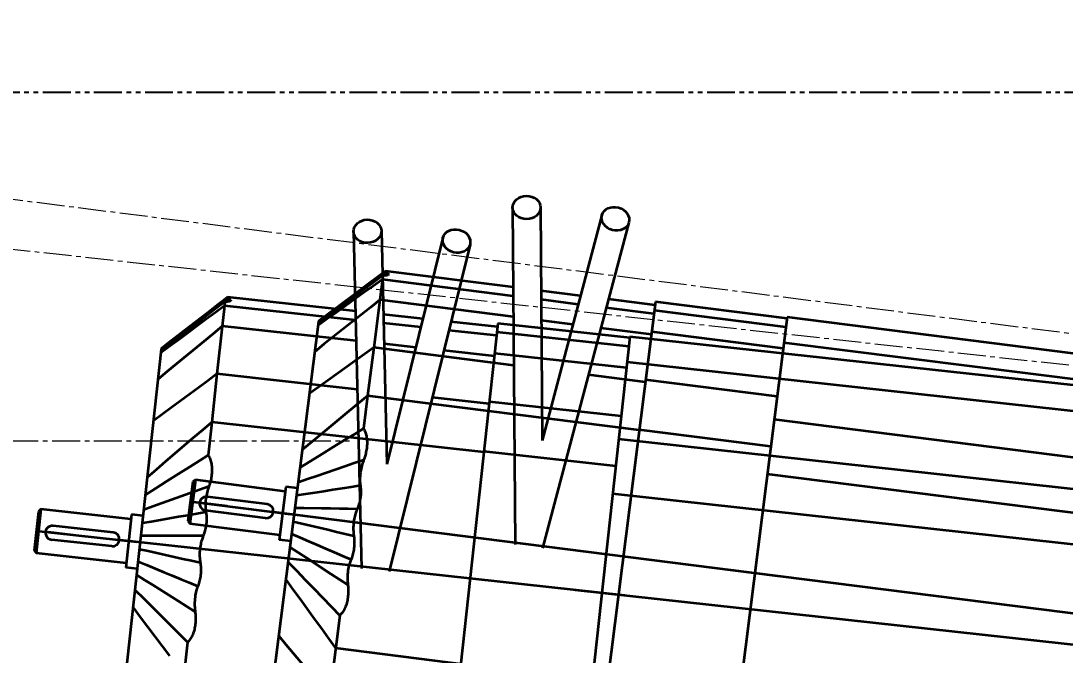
# Model space of a CAD drawing. Header units: millimetres. Extents: x -50460 to 50460, y -35640 to 35640.
# Drawn here: x 14623.8 to 15073.5, y -3356.9 to -3083.9 of the extents above; entities that cross this region are included whole.
import ezdxf

# ---------------------------------------------------------------- set-up
doc = ezdxf.new("R2010")
doc.units = ezdxf.units.MM
doc.linetypes.add('双点画线', pattern=[22, 12, -2, 2, -2, 2, -2])
doc.linetypes.add('点画线', pattern=[18, 12, -2, 2, -2])
doc.layers.get('0').update_dxf_attribs({"lineweight": 35})
for name, color, linetype, lineweight in [('7', 30, '双点画线', 18), ('CDRAFT0', 7, 'Continuous', 15), ('EB0', 7, 'Continuous', 15), ('中心线层', 1, '点画线', 18), ('尺寸线层', 4, 'Continuous', 18)]:
    doc.layers.add(name, color=color, linetype=linetype, lineweight=lineweight)
doc.styles.get("Standard").update_dxf_attribs({"font": ''})
doc.styles.get('Standard').set_extended_font_data('宋体')
doc.dimstyles.new('AM_DEMATIC$0', dxfattribs={"dimscale": 120, "dimtxt": 3, "dimasz": 1.5, "dimexe": 1, "dimexo": 0, "dimgap": 1, "dimtad": 1, "dimdsep": 46, "dimtxsty": 'Standard', "dimblk": '_CAXARROW', "dimcen": 0, "dimdle": 3, "dimclrd": 256, "dimclre": 256, "dimclrt": 2, "dimadec": 0, "dimazin": 2, "dimtfac": 0.707107, "dimtdec": 3, "dimtmove": 0, "dimatfit": 3, "dimfxl": 1, "dimfrac": 2, "dimtolj": 1, "dimlwd": 18, "dimarcsym": 0})

# ---------------------------------------------------------------- blocks, each defined once
blk = doc.blocks.new('*X513')
at = {"layer": '尺寸线层', "linetype": 'Continuous', "lineweight": 18, "transparency": 16777216}
for points in [[(22089.95, -1589.73), (22112.45, -1769.73), (22067.45, -1769.73)], [(22089.95, -15589.73), (22112.45, -15409.73), (22067.45, -15409.73)]]:
    blk.add_hatch(color=256, dxfattribs=at).paths.add_polyline_path(points, flags=0)
at = {"layer": '尺寸线层', "transparency": 16777216}
for p, q in [((14580.26, -1589.73), (22209.95, -1589.73)), ((14580.26, -15589.73), (22209.95, -15589.73))]:
    blk.add_line(p, q, dxfattribs=at)
at = {"layer": '尺寸线层', "linetype": 'Continuous', "lineweight": 18, "transparency": 16777216}
blk.add_line((22089.95, -1589.73), (22089.95, -15589.73), dxfattribs=at)
at = {"layer": '尺寸线层', "color": 2, "transparency": 16777216, "insert": (21789.95, -8576.73), "char_height": 360, "width": 2392, "attachment_point": 5, "rotation": 90, "line_spacing_factor": 1.37}
blk.add_mtext('14000', dxfattribs=at)
blk = doc.blocks.new('_CAXARROW')
blk.add_hatch(color=0).paths.add_polyline_path([(0, 0), (-1, 0.125), (-1, -0.125)], flags=0)
blk = doc.blocks.new('*X597')
at = {"layer": 'CDRAFT0', "color": 1, "linetype": 'Continuous', "lineweight": 35}
for p, q in [((-594.87, 118.53), (-591.36, -26.51)), ((-582.87, 118.81), (-580.44, 18.48)), ((-556.33, 115.9), (-580.44, 18.48)), ((-544.68, 113.02), (-579.54, -27.8)), ((-649.13, 90.28), (-651.32, 88.59)), ((-649.13, 90.28), (-649.12, 90.28)), ((-594.04, 84.24), (-649.13, 90.28)), ((-649.12, 90.28), (-649.06, 90.27)), ((-649.06, 90.27), (-648.99, 90.26)), ((-648.99, 90.26), (-648.89, 90.24)), ((-648.89, 90.24), (-648.78, 90.23)), ((-648.78, 90.23), (-648.67, 90.21)), ((-648.67, 90.21), (-648.55, 90.19)), ((-648.56, 89.99), (-648.63, 89.94)), ((-648.49, 90.05), (-648.56, 89.99)), ((-648.55, 90.19), (-648.44, 90.17)), ((-648.42, 90.1), (-648.49, 90.05)), ((-648.44, 90.17), (-648.34, 90.16)), ((-648.35, 90.16), (-648.42, 90.1)), ((-648.35, 90.16), (-648.25, 90.14)), ((-648.25, 90.14), (-648.14, 90.12)), ((-648.14, 90.12), (-648.03, 90.1)), ((-648.03, 90.1), (-647.93, 90.08)), ((-647.93, 90.08), (-647.83, 90.05)), ((-647.83, 90.05), (-647.74, 90.03)), ((-647.74, 90.03), (-647.68, 90.01)), ((-647.68, 90.01), (-647.64, 89.98)), ((-647.64, 89.95), (-647.68, 89.93)), ((-647.64, 89.98), (-647.63, 89.96)), ((-647.63, 89.96), (-647.64, 89.95)), ((-653.52, 86.89), (-655.72, 85.19)), ((-653.44, 86.37), (-655.67, 84.68)), ((-650.25, 88.33), (-654.81, 84.83)), ((-650.43, 86.62), (-654.34, 83.73)), ((-651.32, 88.59), (-653.52, 86.89)), ((-651.21, 88.07), (-653.44, 86.37)), ((-650.43, 86.62), (-651.4, 77.8)), ((-648.99, 89.76), (-651.21, 88.07)), ((-650.25, 88.33), (-650.43, 86.62)), ((-593.95, 80.43), (-650.43, 86.62)), ((-649.9, 88.34), (-650.25, 88.33)), ((-649.58, 88.35), (-649.9, 88.34)), ((-649.29, 88.36), (-649.58, 88.35)), ((-649.37, 88.5), (-649.57, 88.35)), ((-649.16, 88.66), (-649.37, 88.5)), ((-649.03, 88.39), (-649.29, 88.36)), ((-648.96, 88.81), (-649.16, 88.66)), ((-648.99, 89.76), (-649.03, 89.71)), ((-649.03, 89.71), (-649.02, 89.67)), ((-648.8, 88.41), (-649.03, 88.39)), ((-649.02, 89.67), (-648.99, 89.61)), ((-648.93, 89.79), (-648.99, 89.76)), ((-648.99, 89.61), (-648.92, 89.56)), ((-648.75, 88.96), (-648.96, 88.81)), ((-648.84, 89.82), (-648.93, 89.79)), ((-648.92, 89.56), (-648.84, 89.51)), ((-648.73, 89.84), (-648.84, 89.82)), ((-648.84, 89.51), (-648.74, 89.45)), ((-648.59, 88.44), (-648.8, 88.41)), ((-648.7, 89.88), (-648.77, 89.83)), ((-648.55, 89.12), (-648.75, 88.96)), ((-648.74, 89.45), (-648.64, 89.4)), ((-648.62, 89.85), (-648.73, 89.84)), ((-648.63, 89.94), (-648.7, 89.88)), ((-648.64, 89.4), (-648.53, 89.35)), ((-648.5, 89.86), (-648.62, 89.85)), ((-648.41, 88.47), (-648.59, 88.44)), ((-648.34, 89.27), (-648.55, 89.12)), ((-648.53, 89.35), (-648.43, 89.31)), ((-648.39, 89.86), (-648.5, 89.86)), ((-648.43, 89.31), (-648.34, 89.27)), ((-648.25, 88.5), (-648.41, 88.47)), ((-648.3, 89.87), (-648.39, 89.86)), ((-648.34, 89.27), (-648.27, 89.24)), ((-648.19, 89.87), (-648.3, 89.87)), ((-648.27, 89.24), (-648.19, 89.21)), ((-648.11, 88.54), (-648.25, 88.5)), ((-648.07, 89.88), (-648.19, 89.87)), ((-648.19, 89.21), (-648.11, 89.17)), ((-648.11, 89.17), (-648.03, 89.13)), ((-648, 88.58), (-648.11, 88.54)), ((-647.95, 89.89), (-648.07, 89.88)), ((-648.03, 89.13), (-647.95, 89.08)), ((-647.9, 88.62), (-648, 88.58)), ((-647.83, 89.9), (-647.95, 89.89)), ((-647.95, 89.08), (-647.88, 89.03)), ((-647.83, 88.67), (-647.9, 88.62)), ((-647.88, 89.03), (-647.82, 88.98)), ((-647.74, 89.91), (-647.83, 89.9)), ((-647.77, 88.72), (-647.83, 88.67)), ((-647.82, 88.98), (-647.77, 88.93)), ((-647.77, 88.93), (-647.74, 88.87)), ((-647.74, 88.77), (-647.77, 88.72)), ((-647.68, 89.93), (-647.74, 89.91)), ((-647.74, 88.87), (-647.73, 88.82)), ((-647.73, 88.82), (-647.74, 88.77)), ((-659.46, 81.26), (-664.04, 77.74)), ((-660.36, 81.6), (-662.81, 79.7)), ((-660.34, 81.12), (-662.79, 79.25)), ((-657.92, 83.48), (-660.36, 81.6)), ((-657.9, 82.98), (-660.34, 81.12)), ((-654.81, 84.83), (-659.46, 81.26)), ((-654.34, 83.73), (-658.25, 80.83)), ((-655.72, 85.19), (-657.92, 83.48)), ((-655.67, 84.68), (-657.9, 82.98)), ((-564.96, 81.06), (-582, 82.92)), ((-658.25, 80.83), (-669.98, 72.15)), ((-664.04, 77.74), (-668.59, 74.25)), ((-662.81, 79.7), (-667.71, 75.91)), ((-665.25, 77.39), (-667.71, 75.51)), ((-662.79, 79.25), (-665.25, 77.39)), ((-651.4, 77.8), (-655.35, 74.55)), ((-651.4, 77.8), (-653.66, 57.24)), ((-593.73, 71.48), (-651.4, 77.8)), ((-565.87, 77.35), (-581.91, 79.11)), ((-532.66, 79.02), (-556.75, -140.66)), ((-532.82, 77.53), (-552.92, 79.74)), ((-475.9, 72.8), (-532.66, 79.02)), ((-672.64, 72.09), (-675.12, 70.17)), ((-669.98, 72.15), (-673.89, 69.26)), ((-668.59, 74.25), (-673.13, 70.76)), ((-670.18, 73.63), (-672.66, 71.75)), ((-670.18, 74), (-672.64, 72.09)), ((-667.71, 75.91), (-670.18, 74)), ((-667.71, 75.51), (-670.18, 73.63)), ((-655.35, 74.55), (-659.3, 71.3)), ((-533.24, 73.77), (-553.84, 76.03)), ((-476.31, 69.03), (-533.07, 75.25)), ((-475.85, 73.3), (-500.04, -147.38)), ((-247.71, 48.28), (-475.85, 73.3)), ((-677.63, 67.97), (-695.8, -97.74)), ((-673.89, 69.26), (-677.8, 66.36)), ((-673.13, 70.76), (-677.71, 67.25)), ((-675.14, 69.86), (-677.63, 67.97)), ((-677.6, 68.26), (-677.63, 67.97)), ((-675.12, 70.17), (-677.6, 68.26)), ((-677.33, 67.55), (-677.52, 67.41)), ((-677.15, 67.69), (-677.33, 67.55)), ((-676.96, 67.83), (-677.15, 67.69)), ((-676.78, 67.97), (-676.96, 67.83)), ((-676.59, 68.11), (-676.78, 67.97)), ((-672.66, 71.75), (-675.14, 69.86)), ((-659.3, 71.3), (-671.15, 61.56)), ((-568.02, 68.66), (-581.69, 70.16)), ((-677.52, 67.41), (-677.71, 67.27)), ((-534.2, 64.95), (-555.99, 67.34)), ((-477.32, 59.9), (-534.07, 66.12)), ((-671.15, 61.56), (-675.09, 58.31)), ((-248.91, 37.33), (-477.05, 62.34)), ((-675.09, 58.31), (-679.04, 55.07)), ((-657.56, 54.35), (-661.47, 51.46)), ((-653.66, 57.24), (-657.56, 54.35)), ((-653.66, 57.24), (-655.93, 36.48)), ((-593.23, 50.61), (-653.66, 57.24)), ((-661.47, 51.46), (-673.2, 42.79)), ((-536.46, 44.39), (-561, 47.08)), ((-479.6, 39.09), (-536.36, 45.31)), ((-673.2, 42.79), (-677.11, 39.9)), ((-677.11, 39.9), (-681.02, 37.01)), ((-655.93, 36.48), (-659.9, 33.08)), ((-655.93, 36.48), (-657.48, 22.32)), ((-538.73, 23.63), (-655.93, 36.48)), ((-659.9, 33.08), (-663.86, 29.69)), ((-663.86, 29.69), (-675.76, 19.52)), ((-252.55, 4.13), (-480.69, 29.15)), ((-481.95, 17.61), (-538.71, 23.83)), ((-675.76, 19.52), (-679.72, 16.12)), ((-661.02, 20.07), (-665.37, 17.31)), ((-657.48, 22.32), (-661.02, 20.07)), ((-657.48, 22.32), (-657.22, 21.9)), ((-657.22, 21.9), (-656.99, 21.46)), ((-656.99, 21.46), (-656.78, 21.01)), ((-656.78, 21.01), (-656.59, 20.55)), ((-656.59, 20.55), (-656.42, 20.07)), ((-656.42, 20.07), (-656.28, 19.57)), ((-656.28, 19.57), (-656.15, 19.06)), ((-656.15, 19.06), (-656.04, 18.53)), ((-656.04, 18.53), (-655.96, 17.98)), ((-679.72, 16.12), (-683.69, 12.73)), ((-670.22, 14.24), (-675.24, 11.06)), ((-665.37, 17.31), (-670.22, 14.24)), ((-655.95, 13.89), (-656.02, 13.3)), ((-655.96, 17.98), (-655.89, 17.42)), ((-655.89, 14.48), (-655.95, 13.89)), ((-655.89, 17.42), (-655.85, 16.85)), ((-655.85, 15.07), (-655.89, 14.48)), ((-655.85, 16.85), (-655.83, 16.26)), ((-655.83, 15.67), (-655.85, 15.07)), ((-655.83, 16.26), (-655.83, 15.67)), ((-675.24, 11.06), (-680.1, 7.98)), ((-657.07, 9.04), (-657.17, 8.75)), ((-656.96, 9.37), (-657.07, 9.04)), ((-656.84, 9.74), (-656.96, 9.37)), ((-656.71, 10.14), (-656.84, 9.74)), ((-656.59, 10.59), (-656.71, 10.14)), ((-656.46, 11.07), (-656.59, 10.59)), ((-656.34, 11.58), (-656.46, 11.07)), ((-656.22, 12.13), (-656.34, 11.58)), ((-656.12, 12.71), (-656.22, 12.13)), ((-656.02, 13.3), (-656.12, 12.71)), ((-680.1, 7.98), (-684.51, 5.19)), ((-665.18, 5.88), (-677.21, 1.58)), ((-661.18, 7.32), (-665.18, 5.88)), ((-657.17, 8.75), (-661.18, 7.32)), ((-658.23, 4.97), (-658.37, 4.22)), ((-658.08, 5.68), (-658.23, 4.97)), ((-657.92, 6.34), (-658.08, 5.68)), ((-657.75, 6.94), (-657.92, 6.34)), ((-657.59, 7.49), (-657.75, 6.94)), ((-657.43, 7.98), (-657.59, 7.49)), ((-657.29, 8.4), (-657.43, 7.98)), ((-657.17, 8.75), (-657.29, 8.4)), ((-255.13, -19.39), (-483.27, 5.62)), ((-681.22, 0.14), (-685.22, -1.29)), ((-677.21, 1.58), (-681.22, 0.14)), ((-658.62, 1.88), (-658.65, 1.17)), ((-658.65, 1.17), (-658.65, 0.51)), ((-658.65, 0.51), (-658.63, -0.09)), ((-658.57, 2.64), (-658.62, 1.88)), ((-658.48, 3.44), (-658.57, 2.64)), ((-658.37, 4.22), (-658.48, 3.44)), ((-730.56, -1.89), (-732.41, -18.79)), ((-729.45, -1.01), (-731.53, -19.89)), ((-729.45, -1.01), (-730.56, -1.89)), ((-690.69, -5.26), (-729.45, -1.01)), ((-690.47, -3.27), (-692.98, -26.13)), ((-685.5, -3.81), (-690.47, -3.27)), ((-670.16, -4.29), (-674.08, -4.98)), ((-666.24, -3.61), (-670.16, -4.29)), ((-662.32, -2.92), (-666.24, -3.61)), ((-658.39, -2.24), (-662.32, -2.92)), ((-658.63, -0.09), (-658.59, -0.64)), ((-658.59, -0.64), (-658.55, -1.13)), ((-658.55, -1.13), (-658.5, -1.57)), ((-658.5, -1.57), (-658.44, -1.93)), ((-658.44, -1.93), (-658.39, -2.24)), ((-658.39, -2.24), (-658.33, -2.64)), ((-658.33, -2.64), (-658.27, -3.15)), ((-658.27, -3.15), (-658.21, -3.74)), ((-658.21, -3.74), (-658.18, -4.33)), ((-658.18, -4.33), (-658.16, -4.93)), ((-698.35, -10.95), (-724.2, -8.12)), ((-681.93, -6.35), (-685.85, -7.03)), ((-678.01, -5.66), (-681.93, -6.35)), ((-674.08, -4.98), (-678.01, -5.66)), ((-658.47, -8.48), (-658.59, -9.07)), ((-658.38, -7.89), (-658.47, -8.48)), ((-658.3, -7.3), (-658.38, -7.89)), ((-658.23, -6.71), (-658.3, -7.3)), ((-658.19, -6.12), (-658.23, -6.71)), ((-658.17, -5.52), (-658.19, -6.12)), ((-658.16, -4.93), (-658.17, -5.52)), ((-731.48, -10.34), (-688.24, -15.08)), ((-715.58, -12.08), (-726.32, -10.91)), ((-682.6, -12.37), (-686.44, -12.37)), ((-674.93, -12.37), (-682.6, -12.37)), ((-671.09, -12.37), (-674.93, -12.37)), ((-667.26, -12.37), (-671.09, -12.37)), ((-663.42, -12.37), (-667.26, -12.37)), ((-659.59, -12.38), (-663.42, -12.37)), ((-659.96, -13.38), (-660.1, -13.82)), ((-659.82, -13), (-659.96, -13.38)), ((-659.7, -12.66), (-659.82, -13)), ((-659.59, -12.38), (-659.7, -12.66)), ((-659.47, -12.07), (-659.59, -12.38)), ((-659.33, -11.7), (-659.47, -12.07)), ((-659.18, -11.27), (-659.33, -11.7)), ((-659.03, -10.77), (-659.18, -11.27)), ((-658.87, -10.22), (-659.03, -10.77)), ((-658.72, -9.65), (-658.87, -10.22)), ((-658.59, -9.07), (-658.72, -9.65)), ((-699.01, -16.92), (-724.85, -14.09)), ((-478, -38.13), (-696.69, -14.15)), ((-660.92, -17.35), (-661.01, -18.07)), ((-660.81, -16.66), (-660.92, -17.35)), ((-660.68, -16.01), (-660.81, -16.66)), ((-660.55, -15.4), (-660.68, -16.01)), ((-660.4, -14.83), (-660.55, -15.4)), ((-660.25, -14.3), (-660.4, -14.83)), ((-660.1, -13.82), (-660.25, -14.3)), ((-732.41, -18.79), (-731.53, -19.89)), ((-692.76, -24.14), (-731.53, -19.89)), ((-687.07, -18.12), (-683.32, -18.95)), ((-683.32, -18.95), (-675.83, -20.61)), ((-675.83, -20.61), (-672.09, -21.44)), ((-672.09, -21.44), (-668.34, -22.27)), ((-668.34, -22.27), (-664.6, -23.1)), ((-661.12, -19.48), (-661.14, -20.15)), ((-661.14, -20.15), (-661.14, -20.77)), ((-661.14, -20.77), (-661.12, -21.36)), ((-661.08, -18.79), (-661.12, -19.48)), ((-661.12, -21.36), (-661.09, -21.91)), ((-661.09, -21.91), (-661.05, -22.41)), ((-661.01, -18.07), (-661.08, -18.79)), ((-661.05, -22.41), (-661, -22.87)), ((-688.01, -26.68), (-692.98, -26.13)), ((-687.65, -23.46), (-683.97, -24.98)), ((-683.97, -24.98), (-680.29, -26.5)), ((-680.29, -26.5), (-676.61, -28.01)), ((-664.6, -23.1), (-660.85, -23.93)), ((-661, -22.87), (-660.95, -23.27)), ((-660.95, -23.27), (-660.9, -23.63)), ((-660.9, -23.63), (-660.85, -23.93)), ((-660.85, -23.93), (-660.8, -24.26)), ((-660.8, -24.26), (-660.75, -24.66)), ((-660.75, -24.66), (-660.7, -25.11)), ((-660.7, -25.11), (-660.65, -25.61)), ((-660.65, -25.61), (-660.62, -26.17)), ((-660.62, -26.17), (-660.6, -26.78)), ((-660.6, -26.78), (-660.6, -27.4)), ((-688.28, -29.2), (-684.68, -31.46)), ((-684.68, -31.46), (-681.08, -33.73)), ((-676.61, -28.01), (-672.93, -29.53)), ((-672.93, -29.53), (-669.25, -31.05)), ((-669.25, -31.05), (-665.57, -32.57)), ((-660.99, -31.09), (-661.12, -31.69)), ((-660.87, -30.48), (-660.99, -31.09)), ((-660.78, -29.87), (-660.87, -30.48)), ((-660.7, -29.25), (-660.78, -29.87)), ((-660.65, -28.64), (-660.7, -29.25)), ((-660.61, -28.02), (-660.65, -28.64)), ((-660.6, -27.4), (-660.61, -28.02)), ((-688.99, -35.68), (-685.21, -39.43)), ((-681.08, -33.73), (-670.27, -40.54)), ((-665.57, -32.57), (-661.89, -34.09)), ((-662.43, -35.62), (-662.59, -36.15)), ((-662.28, -35.14), (-662.43, -35.62)), ((-662.13, -34.73), (-662.28, -35.14)), ((-662, -34.38), (-662.13, -34.73)), ((-661.89, -34.09), (-662, -34.38)), ((-661.75, -33.75), (-661.89, -34.09)), ((-661.61, -33.34), (-661.75, -33.75)), ((-661.44, -32.86), (-661.61, -33.34)), ((-661.28, -32.29), (-661.44, -32.86)), ((-661.12, -31.69), (-661.28, -32.29)), ((-246.84, -63.48), (-499.42, -35.78)), ((-685.21, -39.43), (-681.47, -43.16)), ((-663.26, -40.46), (-663.29, -41.21)), ((-663.21, -39.67), (-663.26, -40.46)), ((-663.12, -38.87), (-663.21, -39.67)), ((-663.01, -38.11), (-663.12, -38.87)), ((-662.88, -37.4), (-663.01, -38.11)), ((-662.74, -36.75), (-662.88, -37.4)), ((-662.59, -36.15), (-662.74, -36.75)), ((-689.82, -43.22), (-686.68, -47.39)), ((-681.47, -43.16), (-677.7, -46.91)), ((-670.27, -40.54), (-666.67, -42.81)), ((-666.67, -42.81), (-663.07, -45.08)), ((-663.29, -41.21), (-663.29, -41.92)), ((-663.29, -41.92), (-663.28, -42.59)), ((-663.28, -42.59), (-663.25, -43.21)), ((-663.25, -43.21), (-663.21, -43.77)), ((-663.21, -43.77), (-663.16, -44.28)), ((-663.16, -44.28), (-663.11, -44.71)), ((-663.11, -44.71), (-663.07, -45.08)), ((-686.68, -47.39), (-683.55, -51.56)), ((-677.7, -46.91), (-673.92, -50.67)), ((-663.07, -45.08), (-663.04, -45.39)), ((-663.04, -45.39), (-663, -45.74)), ((-663, -45.74), (-662.96, -46.14)), ((-662.96, -46.14), (-662.93, -46.57)), ((-662.91, -49.27), (-662.95, -49.89)), ((-662.93, -46.57), (-662.9, -47.05)), ((-662.88, -48.67), (-662.91, -49.27)), ((-662.9, -47.05), (-662.88, -47.56)), ((-662.88, -47.56), (-662.88, -48.1)), ((-662.88, -48.1), (-662.88, -48.67)), ((-683.55, -51.56), (-677.28, -59.9)), ((-673.92, -50.67), (-670.08, -54.5)), ((-663.71, -53.84), (-663.89, -54.35)), ((-663.55, -53.32), (-663.71, -53.84)), ((-663.41, -52.78), (-663.55, -53.32)), ((-663.28, -52.23), (-663.41, -52.78)), ((-663.17, -51.67), (-663.28, -52.23)), ((-663.08, -51.09), (-663.17, -51.67)), ((-663, -50.49), (-663.08, -51.09)), ((-662.95, -49.89), (-663, -50.49)), ((-666.32, -58.25), (-673.56, -124.27)), ((-670.08, -54.5), (-666.32, -58.25)), ((-665.96, -57.89), (-666.32, -58.25)), ((-665.63, -57.5), (-665.96, -57.89)), ((-665.31, -57.09), (-665.63, -57.5)), ((-665.02, -56.67), (-665.31, -57.09)), ((-664.76, -56.23), (-665.02, -56.67)), ((-664.51, -55.77), (-664.76, -56.23)), ((-664.28, -55.31), (-664.51, -55.77)), ((-664.08, -54.84), (-664.28, -55.31)), ((-663.89, -54.35), (-664.08, -54.84)), ((-677.28, -59.9), (-674.14, -64.07))]:
    blk.add_line(p, q, dxfattribs=at)
for centre, start, end in [((-724.53, -11.1), 83.7431, 263.7431), ((-698.68, -13.94), 263.7431, 83.7431)]:
    blk.add_arc(centre, 3, start, end, dxfattribs=at)
for centre, major_axis in [((-588.87, 118.67), (-6, -0.15)), ((-550.51, 114.46), (5.82, -1.44))]:
    blk.add_ellipse(centre, major_axis=major_axis, ratio=0.835479, dxfattribs=at)
blk = doc.blocks.new('*X593')
at = {"layer": '尺寸线层'}
blk.add_blockref('*X597', (84.81, -189.87), dxfattribs=at)
blk = doc.blocks.new('*X566')
at = {"layer": '中心线层', "linetype": '点画线', "lineweight": 18}
blk.add_line((-4378, 329.1), (817.65, -240.54), dxfattribs=at)
at = {"layer": 'EB0'}
blk.add_blockref('*X593', (-3215.73, 352.57), dxfattribs=at)
blk = doc.blocks.new('*X630')
at = {"layer": 'CDRAFT0', "color": 1, "linetype": 'Continuous', "lineweight": 35}
for p, q in [((-592.79, 128.52), (-591.72, -16.55)), ((-580.79, 128.6), (-580.05, 28.24)), ((-554.3, 125.25), (-580.05, 28.24)), ((-542.7, 122.17), (-579.92, -18.05)), ((-648.67, 99.25), (-653.29, 95.83)), ((-649.74, 99.53), (-651.96, 97.87)), ((-649.64, 99.01), (-651.89, 97.35)), ((-647.52, 101.19), (-649.74, 99.53)), ((-647.39, 100.66), (-649.64, 99.01)), ((-648.67, 99.25), (-648.88, 97.55)), ((-648.32, 99.26), (-648.67, 99.25)), ((-648, 99.26), (-648.32, 99.26)), ((-647.79, 99.41), (-648, 99.26)), ((-647.71, 99.27), (-648, 99.26)), ((-647.58, 99.56), (-647.79, 99.41)), ((-647.45, 99.29), (-647.71, 99.27)), ((-647.37, 99.71), (-647.58, 99.56)), ((-647.52, 101.19), (-647.5, 101.19)), ((-592.54, 94.23), (-647.52, 101.19)), ((-647.5, 101.19), (-647.45, 101.18)), ((-647.45, 101.18), (-647.38, 101.17)), ((-647.22, 99.31), (-647.45, 99.29)), ((-647.39, 100.66), (-647.42, 100.62)), ((-647.42, 100.62), (-647.42, 100.57)), ((-647.42, 100.57), (-647.39, 100.52)), ((-647.33, 100.69), (-647.39, 100.66)), ((-647.39, 100.52), (-647.32, 100.46)), ((-647.38, 101.17), (-647.28, 101.15)), ((-647.16, 99.86), (-647.37, 99.71)), ((-647.24, 100.72), (-647.33, 100.69)), ((-647.32, 100.46), (-647.24, 100.41)), ((-647.28, 101.15), (-647.17, 101.13)), ((-647.13, 100.74), (-647.24, 100.72)), ((-647.24, 100.41), (-647.14, 100.35)), ((-647.01, 99.34), (-647.22, 99.31)), ((-647.17, 101.13), (-647.06, 101.11)), ((-647.1, 100.78), (-647.17, 100.73)), ((-646.96, 100.01), (-647.16, 99.86)), ((-647.14, 100.35), (-647.04, 100.3)), ((-647.02, 100.75), (-647.13, 100.74)), ((-647.02, 100.84), (-647.1, 100.78)), ((-647.06, 101.11), (-646.94, 101.09)), ((-647.04, 100.3), (-646.94, 100.25)), ((-646.95, 100.89), (-647.02, 100.84)), ((-646.9, 100.76), (-647.02, 100.75)), ((-646.83, 99.37), (-647.01, 99.34)), ((-646.75, 100.17), (-646.96, 100.01)), ((-646.88, 100.94), (-646.95, 100.89)), ((-646.94, 101.09), (-646.83, 101.07)), ((-646.94, 100.25), (-646.84, 100.2)), ((-646.79, 100.76), (-646.9, 100.76)), ((-646.81, 101), (-646.88, 100.94)), ((-646.84, 100.2), (-646.75, 100.17)), ((-646.83, 101.07), (-646.74, 101.05)), ((-646.67, 99.4), (-646.83, 99.37)), ((-646.74, 101.05), (-646.81, 101)), ((-646.69, 100.76), (-646.79, 100.76)), ((-646.75, 100.17), (-646.68, 100.13)), ((-646.74, 101.05), (-646.64, 101.03)), ((-646.58, 100.76), (-646.69, 100.76)), ((-646.68, 100.13), (-646.6, 100.1)), ((-646.53, 99.43), (-646.67, 99.4)), ((-646.64, 101.03), (-646.54, 101.01)), ((-646.6, 100.1), (-646.52, 100.06)), ((-646.46, 100.77), (-646.58, 100.76)), ((-646.54, 101.01), (-646.43, 100.99)), ((-646.41, 99.47), (-646.53, 99.43)), ((-646.52, 100.06), (-646.44, 100.01)), ((-646.34, 100.77), (-646.46, 100.77)), ((-646.44, 100.01), (-646.36, 99.97)), ((-646.43, 100.99), (-646.32, 100.96)), ((-646.32, 99.51), (-646.41, 99.47)), ((-646.36, 99.97), (-646.29, 99.92)), ((-646.23, 100.78), (-646.34, 100.77)), ((-646.32, 100.96), (-646.22, 100.94)), ((-646.24, 99.56), (-646.32, 99.51)), ((-646.29, 99.92), (-646.23, 99.87)), ((-646.19, 99.6), (-646.24, 99.56)), ((-646.14, 100.8), (-646.23, 100.78)), ((-646.23, 99.87), (-646.18, 99.81)), ((-646.22, 100.94), (-646.14, 100.91)), ((-646.16, 99.65), (-646.19, 99.6)), ((-646.18, 99.81), (-646.16, 99.76)), ((-646.16, 99.76), (-646.15, 99.7)), ((-646.15, 99.7), (-646.16, 99.65)), ((-646.14, 100.91), (-646.08, 100.89)), ((-646.07, 100.81), (-646.14, 100.8)), ((-646.08, 100.89), (-646.04, 100.87)), ((-646.04, 100.83), (-646.07, 100.81)), ((-646.04, 100.87), (-646.03, 100.85)), ((-646.03, 100.85), (-646.04, 100.83)), ((-656.42, 94.54), (-658.89, 92.69)), ((-653.29, 95.83), (-658, 92.34)), ((-652.84, 94.72), (-656.8, 91.9)), ((-654.19, 96.21), (-656.42, 94.54)), ((-654.15, 95.7), (-656.41, 94.03)), ((-651.96, 97.87), (-654.19, 96.21)), ((-651.89, 97.35), (-654.15, 95.7)), ((-648.88, 97.55), (-652.84, 94.72)), ((-648.88, 97.55), (-650, 88.75)), ((-592.51, 90.41), (-648.88, 97.55)), ((-656.8, 91.9), (-668.68, 83.41)), ((-661.37, 90.84), (-666.34, 87.13)), ((-661.37, 90.39), (-663.85, 88.57)), ((-658, 92.34), (-662.63, 88.9)), ((-658.89, 92.69), (-661.37, 90.84)), ((-658.89, 92.22), (-661.37, 90.39)), ((-656.41, 94.03), (-658.89, 92.22)), ((-563.51, 90.55), (-580.53, 92.7)), ((-667.25, 85.48), (-671.85, 82.08)), ((-666.35, 86.73), (-668.85, 84.9)), ((-666.34, 87.13), (-668.84, 85.26)), ((-662.63, 88.9), (-667.25, 85.48)), ((-663.85, 88.57), (-666.35, 86.73)), ((-654, 85.57), (-658.01, 82.39)), ((-650, 88.75), (-654, 85.57)), ((-650, 88.75), (-652.6, 68.23)), ((-592.44, 81.45), (-650, 88.75)), ((-564.49, 86.86), (-580.5, 88.89)), ((-531.26, 87.97), (-559.03, -131.27)), ((-531.44, 86.48), (-551.5, 89.03)), ((-474.61, 80.8), (-531.26, 87.97)), ((-671.85, 82.08), (-676.48, 78.64)), ((-673.87, 81.21), (-676.39, 79.36)), ((-673.84, 81.52), (-676.35, 79.64)), ((-671.36, 83.06), (-673.87, 81.21)), ((-671.34, 83.39), (-673.84, 81.52)), ((-668.68, 83.41), (-672.63, 80.58)), ((-668.85, 84.9), (-671.36, 83.06)), ((-668.84, 85.26), (-671.34, 83.39)), ((-658.01, 82.39), (-670.02, 72.84)), ((-531.92, 82.73), (-552.48, 85.34)), ((-475.09, 77.03), (-531.73, 84.21)), ((-474.55, 81.29), (-502.45, -138.95)), ((-246.87, 52.45), (-474.55, 81.29)), ((-676.39, 79.36), (-697.34, -86.02)), ((-672.63, 80.58), (-676.59, 77.76)), ((-676.29, 78.8), (-676.48, 78.66)), ((-676.35, 79.64), (-676.39, 79.36)), ((-676.1, 78.93), (-676.29, 78.8)), ((-675.91, 79.07), (-676.1, 78.93)), ((-675.72, 79.21), (-675.91, 79.07)), ((-675.54, 79.34), (-675.72, 79.21)), ((-675.35, 79.48), (-675.54, 79.34)), ((-566.79, 78.2), (-580.43, 79.93)), ((-533.04, 73.93), (-554.78, 76.68)), ((-670.02, 72.84), (-674.02, 69.66)), ((-476.24, 67.92), (-532.89, 75.1)), ((-674.02, 69.66), (-678.02, 66.48)), ((-652.6, 68.23), (-656.56, 65.4)), ((-652.6, 68.23), (-655.23, 47.51)), ((-592.29, 60.59), (-652.6, 68.23)), ((-248.25, 41.51), (-475.93, 70.36)), ((-656.56, 65.4), (-660.52, 62.58)), ((-660.52, 62.58), (-672.39, 54.11)), ((-672.39, 54.11), (-676.35, 51.28)), ((-535.63, 53.41), (-560.13, 56.51)), ((-478.87, 47.15), (-535.52, 54.33)), ((-676.35, 51.28), (-680.3, 48.46)), ((-655.23, 47.51), (-659.25, 44.18)), ((-655.23, 47.51), (-657.02, 33.37)), ((-538.26, 32.69), (-655.23, 47.51)), ((-663.27, 40.86), (-675.33, 30.88)), ((-659.25, 44.18), (-663.27, 40.86)), ((-252.45, 8.38), (-480.13, 37.23)), ((-657.02, 33.37), (-660.59, 31.19)), ((-657.02, 33.37), (-656.76, 32.95)), ((-656.76, 32.95), (-656.53, 32.51)), ((-656.53, 32.51), (-656.33, 32.05)), ((-656.33, 32.05), (-656.15, 31.59)), ((-656.15, 31.59), (-655.99, 31.11)), ((-481.59, 25.71), (-538.23, 32.89)), ((-679.35, 27.56), (-683.37, 24.23)), ((-675.33, 30.88), (-679.35, 27.56)), ((-664.99, 28.5), (-669.89, 25.51)), ((-660.59, 31.19), (-664.99, 28.5)), ((-655.99, 31.11), (-655.85, 30.61)), ((-655.85, 30.61), (-655.74, 30.1)), ((-655.74, 30.1), (-655.64, 29.56)), ((-655.64, 29.56), (-655.56, 29.02)), ((-655.56, 29.02), (-655.51, 28.45)), ((-655.51, 28.45), (-655.47, 27.88)), ((-655.47, 27.88), (-655.46, 27.29)), ((-655.46, 27.29), (-655.47, 26.7)), ((-669.89, 25.51), (-674.96, 22.42)), ((-656.05, 22.62), (-656.18, 22.11)), ((-655.93, 23.17), (-656.05, 22.62)), ((-655.81, 23.75), (-655.93, 23.17)), ((-655.71, 24.33), (-655.81, 23.75)), ((-655.62, 24.92), (-655.71, 24.33)), ((-655.55, 25.51), (-655.62, 24.92)), ((-655.5, 26.1), (-655.55, 25.51)), ((-655.47, 26.7), (-655.5, 26.1)), ((-679.87, 19.42), (-684.33, 16.7)), ((-674.96, 22.42), (-679.87, 19.42)), ((-660.96, 18.44), (-664.99, 17.07)), ((-656.93, 19.81), (-660.96, 18.44)), ((-657.54, 18.01), (-657.72, 17.4)), ((-657.37, 18.55), (-657.54, 18.01)), ((-657.21, 19.04), (-657.37, 18.55)), ((-657.06, 19.46), (-657.21, 19.04)), ((-656.93, 19.81), (-657.06, 19.46)), ((-656.82, 20.09), (-656.93, 19.81)), ((-656.71, 20.42), (-656.82, 20.09)), ((-656.58, 20.78), (-656.71, 20.42)), ((-656.45, 21.19), (-656.58, 20.78)), ((-656.32, 21.63), (-656.45, 21.19)), ((-656.18, 22.11), (-656.32, 21.63)), ((-664.99, 17.07), (-677.09, 12.97)), ((-658.43, 13.72), (-658.5, 12.96)), ((-658.33, 14.52), (-658.43, 13.72)), ((-658.2, 15.3), (-658.33, 14.52)), ((-658.05, 16.05), (-658.2, 15.3)), ((-657.89, 16.75), (-658.05, 16.05)), ((-657.72, 17.4), (-657.89, 16.75)), ((-255.42, -15.1), (-483.1, 13.75)), ((-730.49, 10.4), (-732.62, -6.47)), ((-729.37, 11.27), (-731.76, -7.58)), ((-729.37, 11.27), (-730.49, 10.4)), ((-690.68, 6.36), (-729.37, 11.27)), ((-681.12, 11.6), (-685.15, 10.23)), ((-677.09, 12.97), (-681.12, 11.6)), ((-658.54, 12.25), (-658.55, 11.59)), ((-658.55, 11.59), (-658.54, 10.99)), ((-658.5, 12.96), (-658.54, 12.25)), ((-658.54, 10.99), (-658.51, 10.44)), ((-658.51, 10.44), (-658.47, 9.94)), ((-658.47, 9.94), (-658.43, 9.51)), ((-658.43, 9.51), (-658.38, 9.14)), ((-658.38, 9.14), (-658.34, 8.84)), ((-690.43, 8.35), (-693.32, -14.47)), ((-685.47, 7.72), (-690.43, 8.35)), ((-681.94, 5.13), (-685.87, 4.51)), ((-678.01, 5.75), (-681.94, 5.13)), ((-674.07, 6.36), (-678.01, 5.75)), ((-670.14, 6.98), (-674.07, 6.36)), ((-666.21, 7.6), (-670.14, 6.98)), ((-662.27, 8.22), (-666.21, 7.6)), ((-658.34, 8.84), (-662.27, 8.22)), ((-658.34, 8.84), (-658.28, 8.43)), ((-658.28, 8.43), (-658.23, 7.93)), ((-658.2, 4.96), (-658.25, 4.36)), ((-658.23, 7.93), (-658.18, 7.34)), ((-658.17, 5.55), (-658.2, 4.96)), ((-658.18, 7.34), (-658.16, 6.74)), ((-658.15, 6.15), (-658.17, 5.55)), ((-658.16, 6.74), (-658.15, 6.15)), ((-731.55, 1.97), (-688.4, -3.5)), ((-715.68, -0.04), (-726.4, 1.31)), ((-698.44, 0.8), (-724.23, 4.06)), ((-659.12, 0.31), (-659.28, -0.18)), ((-658.95, 0.86), (-659.12, 0.31)), ((-658.79, 1.44), (-658.95, 0.86)), ((-658.65, 2.01), (-658.79, 1.44)), ((-658.52, 2.6), (-658.65, 2.01)), ((-658.42, 3.18), (-658.52, 2.6)), ((-658.33, 3.77), (-658.42, 3.18)), ((-658.25, 4.36), (-658.33, 3.77)), ((-699.19, -5.16), (-724.99, -1.89)), ((-478.58, -30.08), (-696.83, -2.43)), ((-682.71, -0.89), (-686.55, -0.82)), ((-675.04, -1.02), (-682.71, -0.89)), ((-671.21, -1.08), (-675.04, -1.02)), ((-667.37, -1.15), (-671.21, -1.08)), ((-663.54, -1.21), (-667.37, -1.15)), ((-659.7, -1.28), (-663.54, -1.21)), ((-660.71, -4.28), (-660.86, -4.89)), ((-660.56, -3.72), (-660.71, -4.28)), ((-660.4, -3.19), (-660.56, -3.72)), ((-660.24, -2.71), (-660.4, -3.19)), ((-660.09, -2.28), (-660.24, -2.71)), ((-659.95, -1.89), (-660.09, -2.28)), ((-659.82, -1.56), (-659.95, -1.89)), ((-659.7, -1.28), (-659.82, -1.56)), ((-659.58, -0.97), (-659.7, -1.28)), ((-659.44, -0.61), (-659.58, -0.97)), ((-659.28, -0.18), (-659.44, -0.61)), ((-732.62, -6.47), (-731.76, -7.58)), ((-693.07, -12.49), (-731.76, -7.58)), ((-687.27, -6.56), (-683.54, -7.45)), ((-683.54, -7.45), (-676.08, -9.24)), ((-661.36, -8.36), (-661.38, -9.02)), ((-661.3, -7.67), (-661.36, -8.36)), ((-661.22, -6.94), (-661.3, -7.67)), ((-661.12, -6.22), (-661.22, -6.94)), ((-661, -5.54), (-661.12, -6.22)), ((-660.86, -4.89), (-661, -5.54)), ((-687.95, -11.89), (-684.3, -13.47)), ((-684.3, -13.47), (-680.64, -15.05)), ((-676.08, -9.24), (-672.35, -10.13)), ((-672.35, -10.13), (-668.62, -11.02)), ((-668.62, -11.02), (-664.89, -11.92)), ((-664.89, -11.92), (-661.16, -12.81)), ((-661.38, -9.02), (-661.39, -9.65)), ((-661.39, -9.65), (-661.38, -10.23)), ((-661.38, -10.23), (-661.36, -10.78)), ((-661.36, -10.78), (-661.33, -11.28)), ((-661.33, -11.28), (-661.29, -11.74)), ((-661.29, -11.74), (-661.25, -12.15)), ((-661.25, -12.15), (-661.2, -12.51)), ((-661.2, -12.51), (-661.16, -12.81)), ((-661.16, -12.81), (-661.12, -13.14)), ((-661.12, -13.14), (-661.07, -13.54)), ((-688.36, -15.1), (-693.32, -14.47)), ((-688.68, -17.61), (-685.11, -19.94)), ((-680.64, -15.05), (-676.99, -16.63)), ((-676.99, -16.63), (-673.33, -18.21)), ((-661.04, -17.52), (-661.1, -18.13)), ((-661.07, -13.54), (-661.03, -13.99)), ((-660.99, -16.9), (-661.04, -17.52)), ((-661.03, -13.99), (-660.99, -14.49)), ((-660.99, -14.49), (-660.97, -15.05)), ((-660.96, -16.28), (-660.99, -16.9)), ((-660.97, -15.05), (-660.96, -15.66)), ((-660.96, -15.66), (-660.96, -16.28)), ((-685.11, -19.94), (-681.55, -22.27)), ((-681.55, -22.27), (-670.86, -29.26)), ((-673.33, -18.21), (-669.68, -19.79)), ((-669.68, -19.79), (-666.02, -21.37)), ((-666.02, -21.37), (-662.37, -22.95)), ((-662.07, -22.21), (-662.23, -22.61)), ((-661.9, -21.73), (-662.07, -22.21)), ((-661.73, -21.16), (-661.9, -21.73)), ((-661.56, -20.56), (-661.73, -21.16)), ((-661.41, -19.96), (-661.56, -20.56)), ((-661.29, -19.36), (-661.41, -19.96)), ((-661.19, -18.75), (-661.29, -19.36)), ((-661.1, -18.13), (-661.19, -18.75)), ((-689.5, -24.08), (-685.78, -27.9)), ((-663.56, -26.95), (-663.68, -27.71)), ((-663.42, -26.24), (-663.56, -26.95)), ((-663.26, -25.59), (-663.42, -26.24)), ((-663.1, -25), (-663.26, -25.59)), ((-662.94, -24.47), (-663.1, -25)), ((-662.78, -24), (-662.94, -24.47)), ((-662.62, -23.58), (-662.78, -24)), ((-662.49, -23.23), (-662.62, -23.58)), ((-662.37, -22.95), (-662.49, -23.23)), ((-662.23, -22.61), (-662.37, -22.95)), ((-685.78, -27.9), (-682.1, -31.69)), ((-670.86, -29.26), (-667.3, -31.59)), ((-663.89, -30.04), (-663.9, -30.76)), ((-663.9, -30.76), (-663.9, -31.42)), ((-663.9, -31.42), (-663.88, -32.04)), ((-663.85, -29.29), (-663.89, -30.04)), ((-663.78, -28.51), (-663.85, -29.29)), ((-663.68, -27.71), (-663.78, -28.51)), ((-247.87, -59.31), (-499.96, -27.38)), ((-690.45, -31.61), (-687.38, -35.83)), ((-687.38, -35.83), (-684.32, -40.05)), ((-682.1, -31.69), (-678.4, -35.5)), ((-678.4, -35.5), (-674.68, -39.33)), ((-667.3, -31.59), (-663.74, -33.92)), ((-663.88, -32.04), (-663.85, -32.61)), ((-663.85, -32.61), (-663.81, -33.11)), ((-663.81, -33.11), (-663.77, -33.55)), ((-663.77, -33.55), (-663.74, -33.92)), ((-663.74, -33.92), (-663.7, -34.23)), ((-663.7, -34.23), (-663.67, -34.58)), ((-663.67, -34.58), (-663.64, -34.98)), ((-663.64, -34.98), (-663.62, -35.41)), ((-663.62, -35.41), (-663.6, -35.89)), ((-663.6, -35.89), (-663.59, -36.4)), ((-684.32, -40.05), (-678.19, -48.5)), ((-674.68, -39.33), (-670.9, -43.22)), ((-663.85, -39.92), (-663.95, -40.5)), ((-663.76, -39.33), (-663.85, -39.92)), ((-663.69, -38.73), (-663.76, -39.33)), ((-663.64, -38.11), (-663.69, -38.73)), ((-663.61, -37.51), (-663.64, -38.11)), ((-663.59, -36.94), (-663.61, -37.51)), ((-663.59, -36.4), (-663.59, -36.94)), ((-670.9, -43.22), (-667.2, -47.04)), ((-665.35, -44.59), (-665.61, -45.04)), ((-665.12, -44.13), (-665.35, -44.59)), ((-664.91, -43.66), (-665.12, -44.13)), ((-664.71, -43.17), (-664.91, -43.66)), ((-664.52, -42.67), (-664.71, -43.17)), ((-664.36, -42.15), (-664.52, -42.67)), ((-664.2, -41.62), (-664.36, -42.15)), ((-664.07, -41.07), (-664.2, -41.62)), ((-663.95, -40.5), (-664.07, -41.07)), ((-678.19, -48.5), (-675.12, -52.72)), ((-667.2, -47.04), (-675.55, -112.92)), ((-666.84, -46.68), (-667.2, -47.04)), ((-666.5, -46.29), (-666.84, -46.68)), ((-666.18, -45.89), (-666.5, -46.29)), ((-665.88, -45.47), (-666.18, -45.89)), ((-665.61, -45.04), (-665.88, -45.47)), ((-675.12, -52.72), (-672.06, -56.95)), ((-693.52, -55.84), (-690.39, -59.56)), ((-672.06, -56.95), (-668.99, -61.17)), ((-690.39, -59.56), (-687.26, -63.28)), ((-552.03, -75.99), (-668.99, -61.17)), ((-687.26, -63.28), (-677.88, -74.45))]:
    blk.add_line(p, q, dxfattribs=at)
for centre, start, end in [((-724.61, 1.09), 82.7792, 262.7792), ((-698.82, -2.18), 262.7792, 82.7792)]:
    blk.add_arc(centre, 3, start, end, dxfattribs=at)
for centre, major_axis in [((-586.79, 128.56), (-6, -0.04)), ((-548.5, 123.71), (5.8, -1.54))]:
    blk.add_ellipse(centre, major_axis=major_axis, ratio=0.835479, dxfattribs=at)
blk = doc.blocks.new('*X626')
at = {"layer": '尺寸线层'}
blk.add_blockref('*X630', (81.61, -191.27), dxfattribs=at)
blk = doc.blocks.new('*X599')
at = {"layer": '中心线层', "linetype": '点画线', "lineweight": 18}
blk.add_line((-4371.85, 402.71), (813.48, -254.27), dxfattribs=at)
at = {"layer": 'EB0'}
blk.add_blockref('*X626', (-3209.34, 406.62), dxfattribs=at)

msp = doc.modelspace()

# ---------------------------------------------------------------- linework, layer by layer
at = {"layer": '7', "linetype": '双点画线', "lineweight": 25}
msp.add_line((17505.258, -3114.726), (-36151.139, -3114.726), dxfattribs=at)
at = {"layer": '中心线层'}
msp.add_line((-32954.742, -3264.726), (14765.258, -3264.726), dxfattribs=at)

# ---------------------------------------------------------------- dimensions: what is measured, and where the dimension line sits
at = {"layer": '尺寸线层'}
dim = msp.add_linear_dim(base=(22089.946, -15589.726), p1=(14580.258, -1589.726), p2=(14580.258, -15589.726), angle=270, dimstyle='AM_DEMATIC$0', override={"dimsah": 1, "dimtfill": 1, "dimtzin": 8}, dxfattribs=at)
dim.commit()
dim.dimension.update_dxf_attribs({"geometry": '*X513', "text_midpoint": (22089.946, -8589.726)})

# ---------------------------------------------------------------- next in the draw order: block references
msp.add_blockref('*X566', (18492.798, -3455.852), dxfattribs=at)

# ---------------------------------------------------------------- next in the draw order: block references
msp.add_blockref('*X599', (18556.05, -3508.146), dxfattribs=at)

doc.saveas('drawing.dxf')
